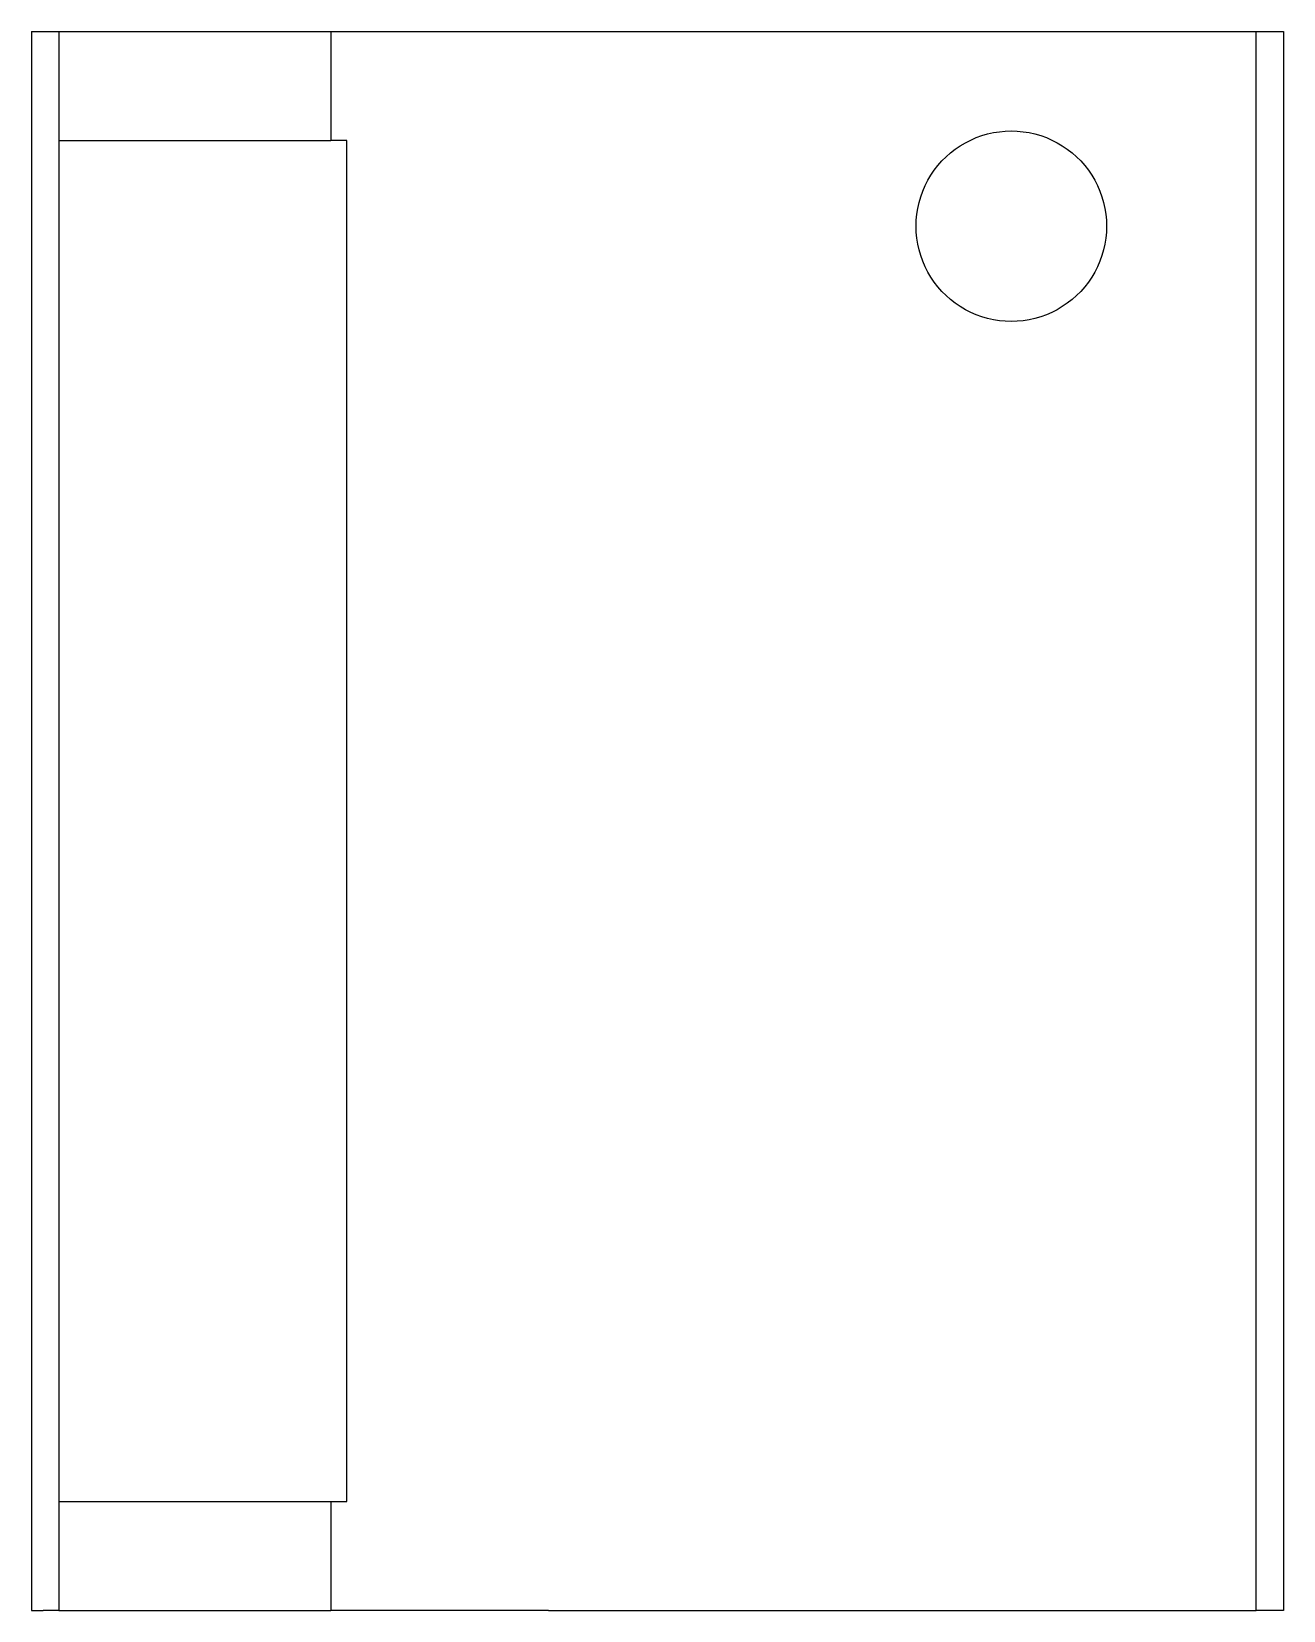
# Model space of a CAD drawing. Header units: metres. Extents: x -46 to 0, y 0 to 58.
import ezdxf

# ---------------------------------------------------------------- set-up
doc = ezdxf.new("R2010")
doc.units = ezdxf.units.M

msp = doc.modelspace()

# ---------------------------------------------------------------- linework, layer by layer
for points in [[(-46, 58), (-46, 56.84), (-46, 55.68), (-46, 54.52), (-46, 53.36), (-46, 52.2), (-46, 51.04), (-46, 49.88), (-46, 48.72), (-46, 47.56), (-46, 46.4), (-46, 45.24), (-46, 44.08), (-46, 42.92), (-46, 41.76), (-46, 40.6), (-46, 39.44), (-46, 38.28), (-46, 37.12), (-46, 35.96), (-46, 34.8), (-46, 33.64), (-46, 32.48), (-46, 31.32), (-46, 30.16), (-46, 29), (-46, 27.84), (-46, 26.68), (-46, 25.52), (-46, 24.36), (-46, 23.2), (-46, 22.04), (-46, 20.88), (-46, 19.72), (-46, 18.56), (-46, 17.4), (-46, 16.24), (-46, 15.08), (-46, 13.92), (-46, 12.76), (-46, 11.6), (-46, 10.44), (-46, 9.28), (-46, 8.12), (-46, 6.96), (-46, 5.8), (-46, 4.64), (-46, 3.48), (-46, 2.32), (-46, 1.16), (-46, 0)], [(-46, 58), (-45.999, 58), (-45.999, 58), (-45.998, 58), (-45.997, 58), (-45.995, 58), (-45.993, 58), (-45.991, 58), (-45.988, 58), (-45.985, 58), (-45.982, 58), (-45.979, 58), (-45.975, 58), (-45.97, 58), (-45.966, 58), (-45.961, 58), (-45.955, 58), (-45.95, 58), (-45.944, 58), (-45.937, 58), (-45.93, 58), (-45.923, 58), (-45.916, 58), (-45.908, 58), (-45.9, 58), (-45.892, 58), (-45.883, 58), (-45.873, 58), (-45.864, 58), (-45.854, 58), (-45.844, 58), (-45.834, 58), (-45.823, 58), (-45.812, 58), (-45.8, 58), (-45.788, 58), (-45.776, 58), (-45.764, 58), (-45.751, 58), (-45.738, 58), (-45.724, 58), (-45.71, 58), (-45.696, 58), (-45.682, 58), (-45.667, 58), (-45.652, 58), (-45.636, 58), (-45.621, 58), (-45.604, 58), (-45.588, 58), (-45.571, 58)], [(-45.571, 58), (-45.55, 58), (-45.528, 58), (-45.506, 58), (-45.485, 58), (-45.465, 58), (-45.444, 58), (-45.424, 58), (-45.405, 58), (-45.386, 58), (-45.368, 58), (-45.35, 58), (-45.332, 58), (-45.315, 58), (-45.298, 58), (-45.282, 58), (-45.267, 58), (-45.251, 58), (-45.236, 58), (-45.222, 58), (-45.208, 58), (-45.194, 58), (-45.181, 58), (-45.169, 58), (-45.156, 58), (-45.144, 58), (-45.133, 58), (-45.123, 58), (-45.112, 58), (-45.102, 58), (-45.093, 58), (-45.084, 58), (-45.075, 58), (-45.067, 58), (-45.06, 58), (-45.052, 58), (-45.046, 58), (-45.04, 58), (-45.034, 58), (-45.028, 58), (-45.024, 58), (-45.019, 58), (-45.015, 58), (-45.011, 58), (-45.009, 58), (-45.006, 58), (-45.004, 58), (-45.002, 58), (-45.002, 58), (-45.001, 58), (-45, 58)], [(-45, 58), (-45, 57.92), (-45, 57.84), (-45, 57.76), (-45, 57.68), (-45, 57.6), (-45, 57.52), (-45, 57.44), (-45, 57.36), (-45, 57.28), (-45, 57.2), (-45, 57.12), (-45, 57.04), (-45, 56.96), (-45, 56.88), (-45, 56.8), (-45, 56.72), (-45, 56.64), (-45, 56.56), (-45, 56.48), (-45, 56.4), (-45, 56.32), (-45, 56.24), (-45, 56.16), (-45, 56.08), (-45, 56), (-45, 55.92), (-45, 55.84), (-45, 55.76), (-45, 55.68), (-45, 55.6), (-45, 55.52), (-45, 55.44), (-45, 55.36), (-45, 55.28), (-45, 55.2), (-45, 55.12), (-45, 55.04), (-45, 54.96), (-45, 54.88), (-45, 54.8), (-45, 54.72), (-45, 54.64), (-45, 54.56), (-45, 54.48), (-45, 54.4), (-45, 54.32), (-45, 54.24), (-45, 54.16), (-45, 54.08), (-45, 54)], [(-45, 58), (-44.965, 58), (-44.93, 58), (-44.895, 58), (-44.83, 58), (-44.727, 58), (-44.623, 58), (-44.52, 58), (-44.362, 58), (-44.195, 58), (-44.028, 58), (-43.846, 58), (-43.624, 58), (-43.402, 58), (-43.181, 58), (-42.928, 58), (-42.662, 58), (-42.397, 58), (-42.127, 58), (-41.831, 58), (-41.535, 58), (-41.239, 58), (-40.935, 58), (-40.623, 58), (-40.312, 58), (-40, 58), (-39.688, 58), (-39.377, 58), (-39.065, 58), (-38.761, 58), (-38.465, 58), (-38.169, 58), (-37.873, 58), (-37.603, 58), (-37.338, 58), (-37.072, 58), (-36.819, 58), (-36.598, 58), (-36.376, 58), (-36.154, 58), (-35.972, 58), (-35.805, 58), (-35.638, 58), (-35.48, 58), (-35.377, 58), (-35.273, 58), (-35.17, 58), (-35.105, 58), (-35.07, 58), (-35.035, 58), (-35, 58)], [(-35, 58), (-35, 57.92), (-35, 57.84), (-35, 57.76), (-35, 57.68), (-35, 57.6), (-35, 57.52), (-35, 57.44), (-35, 57.36), (-35, 57.28), (-35, 57.2), (-35, 57.12), (-35, 57.04), (-35, 56.96), (-35, 56.88), (-35, 56.8), (-35, 56.72), (-35, 56.64), (-35, 56.56), (-35, 56.48), (-35, 56.4), (-35, 56.32), (-35, 56.24), (-35, 56.16), (-35, 56.08), (-35, 56), (-35, 55.92), (-35, 55.84), (-35, 55.76), (-35, 55.68), (-35, 55.6), (-35, 55.52), (-35, 55.44), (-35, 55.36), (-35, 55.28), (-35, 55.2), (-35, 55.12), (-35, 55.04), (-35, 54.96), (-35, 54.88), (-35, 54.8), (-35, 54.72), (-35, 54.64), (-35, 54.56), (-35, 54.48), (-35, 54.4), (-35, 54.32), (-35, 54.24), (-35, 54.16), (-35, 54.08), (-35, 54)], [(-35, 58), (-34.986, 58), (-34.972, 58), (-34.958, 58), (-34.932, 58), (-34.89, 58), (-34.848, 58), (-34.805, 58), (-34.74, 58), (-34.67, 58), (-34.601, 58), (-34.524, 58), (-34.427, 58), (-34.331, 58), (-34.235, 58), (-34.121, 58), (-33.999, 58), (-33.878, 58), (-33.753, 58), (-33.608, 58), (-33.462, 58), (-33.317, 58), (-33.159, 58), (-32.992, 58), (-32.824, 58), (-32.657, 58), (-32.47, 58), (-32.282, 58), (-32.095, 58), (-31.9, 58), (-31.695, 58), (-31.49, 58), (-31.286, 58), (-31.068, 58), (-30.848, 58), (-30.628, 58), (-30.405, 58), (-30.173, 58), (-29.941, 58), (-29.709, 58), (-29.47, 58), (-29.228, 58), (-28.987, 58), (-28.745, 58), (-28.497, 58), (-28.249, 58), (-28.002, 58), (-27.752, 58), (-27.502, 58), (-27.251, 58), (-27, 58)], [(-27, 58), (-26.48, 58), (-25.96, 58), (-25.44, 58), (-24.92, 58), (-24.4, 58), (-23.88, 58), (-23.36, 58), (-22.84, 58), (-22.32, 58), (-21.8, 58), (-21.28, 58), (-20.76, 58), (-20.24, 58), (-19.72, 58), (-19.2, 58), (-18.68, 58), (-18.16, 58), (-17.64, 58), (-17.12, 58), (-16.6, 58), (-16.08, 58), (-15.56, 58), (-15.04, 58), (-14.52, 58), (-14, 58), (-13.48, 58), (-12.96, 58), (-12.44, 58), (-11.92, 58), (-11.4, 58), (-10.88, 58), (-10.36, 58), (-9.84, 58), (-9.32, 58), (-8.8, 58), (-8.28, 58), (-7.76, 58), (-7.24, 58), (-6.72, 58), (-6.2, 58), (-5.68, 58), (-5.16, 58), (-4.64, 58), (-4.12, 58), (-3.6, 58), (-3.08, 58), (-2.56, 58), (-2.04, 58), (-1.52, 58), (-1, 58)], [(-1, 0), (-1, 1.16), (-1, 2.32), (-1, 3.48), (-1, 4.64), (-1, 5.8), (-1, 6.96), (-1, 8.12), (-1, 9.28), (-1, 10.44), (-1, 11.6), (-1, 12.76), (-1, 13.92), (-1, 15.08), (-1, 16.24), (-1, 17.4), (-1, 18.56), (-1, 19.72), (-1, 20.88), (-1, 22.04), (-1, 23.2), (-1, 24.36), (-1, 25.52), (-1, 26.68), (-1, 27.84), (-1, 29), (-1, 30.16), (-1, 31.32), (-1, 32.48), (-1, 33.64), (-1, 34.8), (-1, 35.96), (-1, 37.12), (-1, 38.28), (-1, 39.44), (-1, 40.6), (-1, 41.76), (-1, 42.92), (-1, 44.08), (-1, 45.24), (-1, 46.4), (-1, 47.56), (-1, 48.72), (-1, 49.88), (-1, 51.04), (-1, 52.2), (-1, 53.36), (-1, 54.52), (-1, 55.68), (-1, 56.84), (-1, 58)], [(-1, 58), (-0.98, 58), (-0.96, 58), (-0.94, 58), (-0.92, 58), (-0.9, 58), (-0.88, 58), (-0.86, 58), (-0.84, 58), (-0.82, 58), (-0.8, 58), (-0.78, 58), (-0.76, 58), (-0.74, 58), (-0.72, 58), (-0.7, 58), (-0.68, 58), (-0.66, 58), (-0.64, 58), (-0.62, 58), (-0.6, 58), (-0.58, 58), (-0.56, 58), (-0.54, 58), (-0.52, 58), (-0.5, 58), (-0.48, 58), (-0.46, 58), (-0.44, 58), (-0.42, 58), (-0.4, 58), (-0.38, 58), (-0.36, 58), (-0.34, 58), (-0.32, 58), (-0.3, 58), (-0.28, 58), (-0.26, 58), (-0.24, 58), (-0.22, 58), (-0.2, 58), (-0.18, 58), (-0.16, 58), (-0.14, 58), (-0.12, 58), (-0.1, 58), (-0.08, 58), (-0.06, 58), (-0.04, 58), (-0.02, 58), (0, 58)], [(0, 58), (0, 56.84), (0, 55.68), (0, 54.52), (0, 53.36), (0, 52.2), (0, 51.04), (0, 49.88), (0, 48.72), (0, 47.56), (0, 46.4), (0, 45.24), (0, 44.08), (0, 42.92), (0, 41.76), (0, 40.6), (0, 39.44), (0, 38.28), (0, 37.12), (0, 35.96), (0, 34.8), (0, 33.64), (0, 32.48), (0, 31.32), (0, 30.16), (0, 29), (0, 27.84), (0, 26.68), (0, 25.52), (0, 24.36), (0, 23.2), (0, 22.04), (0, 20.88), (0, 19.72), (0, 18.56), (0, 17.4), (0, 16.24), (0, 15.08), (0, 13.92), (0, 12.76), (0, 11.6), (0, 10.44), (0, 9.28), (0, 8.12), (0, 6.96), (0, 5.8), (0, 4.64), (0, 3.48), (0, 2.32), (0, 1.16), (0, 0)], [(-45, 54), (-45, 53), (-45, 52), (-45, 51), (-45, 50), (-45, 49), (-45, 48), (-45, 47), (-45, 46), (-45, 45), (-45, 44), (-45, 43), (-45, 42), (-45, 41), (-45, 40), (-45, 39), (-45, 38), (-45, 37), (-45, 36), (-45, 35), (-45, 34), (-45, 33), (-45, 32), (-45, 31), (-45, 30), (-45, 29), (-45, 28), (-45, 27), (-45, 26), (-45, 25), (-45, 24), (-45, 23), (-45, 22), (-45, 21), (-45, 20), (-45, 19), (-45, 18), (-45, 17), (-45, 16), (-45, 15), (-45, 14), (-45, 13), (-45, 12), (-45, 11), (-45, 10), (-45, 9), (-45, 8), (-45, 7), (-45, 6), (-45, 5), (-45, 4)], [(-45, 54), (-44.965, 54), (-44.93, 54), (-44.895, 54), (-44.83, 54), (-44.727, 54), (-44.623, 54), (-44.52, 54), (-44.362, 54), (-44.195, 54), (-44.028, 54), (-43.846, 54), (-43.624, 54), (-43.402, 54), (-43.181, 54), (-42.928, 54), (-42.662, 54), (-42.397, 54), (-42.127, 54), (-41.831, 54), (-41.535, 54), (-41.239, 54), (-40.935, 54), (-40.623, 54), (-40.312, 54), (-40, 54), (-39.688, 54), (-39.377, 54), (-39.065, 54), (-38.761, 54), (-38.465, 54), (-38.169, 54), (-37.873, 54), (-37.603, 54), (-37.338, 54), (-37.072, 54), (-36.819, 54), (-36.598, 54), (-36.376, 54), (-36.154, 54), (-35.972, 54), (-35.805, 54), (-35.638, 54), (-35.48, 54), (-35.377, 54), (-35.273, 54), (-35.17, 54), (-35.105, 54), (-35.07, 54), (-35.035, 54), (-35, 54)], [(-34.416, 54), (-34.438, 54), (-34.461, 54), (-34.483, 54), (-34.505, 54), (-34.525, 54), (-34.546, 54), (-34.567, 54), (-34.586, 54), (-34.605, 54), (-34.624, 54), (-34.643, 54), (-34.66, 54), (-34.678, 54), (-34.695, 54), (-34.712, 54), (-34.728, 54), (-34.743, 54), (-34.759, 54), (-34.773, 54), (-34.787, 54), (-34.802, 54), (-34.815, 54), (-34.828, 54), (-34.84, 54), (-34.853, 54), (-34.864, 54), (-34.875, 54), (-34.885, 54), (-34.896, 54), (-34.905, 54), (-34.914, 54), (-34.923, 54), (-34.931, 54), (-34.939, 54), (-34.946, 54), (-34.953, 54), (-34.959, 54), (-34.965, 54), (-34.971, 54), (-34.976, 54), (-34.98, 54), (-34.984, 54), (-34.988, 54), (-34.991, 54), (-34.993, 54), (-34.996, 54), (-34.997, 54), (-34.998, 54), (-34.999, 54), (-35, 54)], [(-34.416, 4), (-34.416, 5), (-34.416, 6), (-34.416, 7), (-34.416, 8), (-34.416, 9), (-34.416, 10), (-34.416, 11), (-34.416, 12), (-34.416, 13), (-34.416, 14), (-34.416, 15), (-34.416, 16), (-34.416, 17), (-34.416, 18), (-34.416, 19), (-34.416, 20), (-34.416, 21), (-34.416, 22), (-34.416, 23), (-34.416, 24), (-34.416, 25), (-34.416, 26), (-34.416, 27), (-34.416, 28), (-34.416, 29), (-34.416, 30), (-34.416, 31), (-34.416, 32), (-34.416, 33), (-34.416, 34), (-34.416, 35), (-34.416, 36), (-34.416, 37), (-34.416, 38), (-34.416, 39), (-34.416, 40), (-34.416, 41), (-34.416, 42), (-34.416, 43), (-34.416, 44), (-34.416, 45), (-34.416, 46), (-34.416, 47), (-34.416, 48), (-34.416, 49), (-34.416, 50), (-34.416, 51), (-34.416, 52), (-34.416, 53), (-34.416, 54)], [(-13.5, 50.85), (-13.493, 51.07), (-13.472, 51.289), (-13.438, 51.506), (-13.39, 51.72), (-13.329, 51.932), (-13.254, 52.138), (-13.167, 52.34), (-13.067, 52.536), (-12.955, 52.725), (-12.832, 52.907), (-12.697, 53.081), (-12.551, 53.246), (-12.396, 53.401), (-12.231, 53.547), (-12.057, 53.682), (-11.875, 53.805), (-11.686, 53.917), (-11.49, 54.017), (-11.288, 54.104), (-11.082, 54.179), (-10.87, 54.24), (-10.656, 54.288), (-10.439, 54.322), (-10.22, 54.343), (-10, 54.35), (-9.78, 54.343), (-9.561, 54.322), (-9.344, 54.288), (-9.13, 54.24), (-8.918, 54.179), (-8.712, 54.104), (-8.51, 54.017), (-8.314, 53.917), (-8.125, 53.805), (-7.943, 53.682), (-7.769, 53.547), (-7.604, 53.401), (-7.449, 53.246), (-7.303, 53.081), (-7.168, 52.907), (-7.045, 52.725), (-6.933, 52.536), (-6.833, 52.34), (-6.746, 52.138), (-6.671, 51.932), (-6.61, 51.72), (-6.562, 51.506), (-6.528, 51.289), (-6.507, 51.07), (-6.5, 50.85)], [(-6.5, 50.85), (-6.507, 50.63), (-6.528, 50.411), (-6.562, 50.194), (-6.61, 49.98), (-6.671, 49.768), (-6.746, 49.562), (-6.833, 49.36), (-6.933, 49.164), (-7.045, 48.975), (-7.168, 48.793), (-7.303, 48.619), (-7.449, 48.454), (-7.604, 48.299), (-7.769, 48.153), (-7.943, 48.018), (-8.125, 47.895), (-8.314, 47.783), (-8.51, 47.683), (-8.712, 47.596), (-8.918, 47.521), (-9.13, 47.46), (-9.344, 47.412), (-9.561, 47.378), (-9.78, 47.357), (-10, 47.35), (-10.22, 47.357), (-10.439, 47.378), (-10.656, 47.412), (-10.87, 47.46), (-11.082, 47.521), (-11.288, 47.596), (-11.49, 47.683), (-11.686, 47.783), (-11.875, 47.895), (-12.057, 48.018), (-12.231, 48.153), (-12.396, 48.299), (-12.551, 48.454), (-12.697, 48.619), (-12.832, 48.793), (-12.955, 48.975), (-13.067, 49.164), (-13.167, 49.36), (-13.254, 49.562), (-13.329, 49.768), (-13.39, 49.98), (-13.438, 50.194), (-13.472, 50.411), (-13.493, 50.63), (-13.5, 50.85)], [(-45, 4), (-45, 3.92), (-45, 3.84), (-45, 3.76), (-45, 3.68), (-45, 3.6), (-45, 3.52), (-45, 3.44), (-45, 3.36), (-45, 3.28), (-45, 3.2), (-45, 3.12), (-45, 3.04), (-45, 2.96), (-45, 2.88), (-45, 2.8), (-45, 2.72), (-45, 2.64), (-45, 2.56), (-45, 2.48), (-45, 2.4), (-45, 2.32), (-45, 2.24), (-45, 2.16), (-45, 2.08), (-45, 2), (-45, 1.92), (-45, 1.84), (-45, 1.76), (-45, 1.68), (-45, 1.6), (-45, 1.52), (-45, 1.44), (-45, 1.36), (-45, 1.28), (-45, 1.2), (-45, 1.12), (-45, 1.04), (-45, 0.96), (-45, 0.88), (-45, 0.8), (-45, 0.72), (-45, 0.64), (-45, 0.56), (-45, 0.48), (-45, 0.4), (-45, 0.32), (-45, 0.24), (-45, 0.16), (-45, 0.08), (-45, 0)], [(-45, 4), (-44.965, 4), (-44.93, 4), (-44.895, 4), (-44.83, 4), (-44.727, 4), (-44.623, 4), (-44.52, 4), (-44.362, 4), (-44.195, 4), (-44.028, 4), (-43.846, 4), (-43.624, 4), (-43.402, 4), (-43.181, 4), (-42.928, 4), (-42.662, 4), (-42.397, 4), (-42.127, 4), (-41.831, 4), (-41.535, 4), (-41.239, 4), (-40.935, 4), (-40.623, 4), (-40.312, 4), (-40, 4), (-39.688, 4), (-39.377, 4), (-39.065, 4), (-38.761, 4), (-38.465, 4), (-38.169, 4), (-37.873, 4), (-37.603, 4), (-37.338, 4), (-37.072, 4), (-36.819, 4), (-36.598, 4), (-36.376, 4), (-36.154, 4), (-35.972, 4), (-35.805, 4), (-35.638, 4), (-35.48, 4), (-35.377, 4), (-35.273, 4), (-35.17, 4), (-35.105, 4), (-35.07, 4), (-35.035, 4), (-35, 4)], [(-35, 4), (-35, 3.92), (-35, 3.84), (-35, 3.76), (-35, 3.68), (-35, 3.6), (-35, 3.52), (-35, 3.44), (-35, 3.36), (-35, 3.28), (-35, 3.2), (-35, 3.12), (-35, 3.04), (-35, 2.96), (-35, 2.88), (-35, 2.8), (-35, 2.72), (-35, 2.64), (-35, 2.56), (-35, 2.48), (-35, 2.4), (-35, 2.32), (-35, 2.24), (-35, 2.16), (-35, 2.08), (-35, 2), (-35, 1.92), (-35, 1.84), (-35, 1.76), (-35, 1.68), (-35, 1.6), (-35, 1.52), (-35, 1.44), (-35, 1.36), (-35, 1.28), (-35, 1.2), (-35, 1.12), (-35, 1.04), (-35, 0.96), (-35, 0.88), (-35, 0.8), (-35, 0.72), (-35, 0.64), (-35, 0.56), (-35, 0.48), (-35, 0.4), (-35, 0.32), (-35, 0.24), (-35, 0.16), (-35, 0.08), (-35, 0)], [(-35, 4), (-34.999, 4), (-34.998, 4), (-34.997, 4), (-34.996, 4), (-34.993, 4), (-34.991, 4), (-34.988, 4), (-34.984, 4), (-34.98, 4), (-34.976, 4), (-34.971, 4), (-34.965, 4), (-34.959, 4), (-34.953, 4), (-34.946, 4), (-34.939, 4), (-34.931, 4), (-34.923, 4), (-34.914, 4), (-34.905, 4), (-34.896, 4), (-34.885, 4), (-34.875, 4), (-34.864, 4), (-34.853, 4), (-34.84, 4), (-34.828, 4), (-34.815, 4), (-34.802, 4), (-34.787, 4), (-34.773, 4), (-34.759, 4), (-34.743, 4), (-34.728, 4), (-34.712, 4), (-34.695, 4), (-34.678, 4), (-34.66, 4), (-34.643, 4), (-34.624, 4), (-34.605, 4), (-34.586, 4), (-34.567, 4), (-34.546, 4), (-34.525, 4), (-34.505, 4), (-34.483, 4), (-34.461, 4), (-34.438, 4), (-34.416, 4)], [(-46, 0), (-45.999, 0), (-45.999, 0), (-45.998, 0), (-45.997, 0), (-45.995, 0), (-45.993, 0), (-45.991, 0), (-45.988, 0), (-45.985, 0), (-45.982, 0), (-45.979, 0), (-45.975, 0), (-45.97, 0), (-45.966, 0), (-45.961, 0), (-45.955, 0), (-45.95, 0), (-45.944, 0), (-45.937, 0), (-45.93, 0), (-45.923, 0), (-45.916, 0), (-45.908, 0), (-45.9, 0), (-45.892, 0), (-45.883, 0), (-45.873, 0), (-45.864, 0), (-45.854, 0), (-45.844, 0), (-45.834, 0), (-45.823, 0), (-45.812, 0), (-45.8, 0), (-45.788, 0), (-45.776, 0), (-45.764, 0), (-45.751, 0), (-45.738, 0), (-45.724, 0), (-45.71, 0), (-45.696, 0), (-45.682, 0), (-45.667, 0), (-45.652, 0), (-45.636, 0), (-45.621, 0), (-45.604, 0), (-45.588, 0), (-45.571, 0)], [(-45, 0), (-45.001, 0), (-45.002, 0), (-45.002, 0), (-45.004, 0), (-45.006, 0), (-45.009, 0), (-45.011, 0), (-45.015, 0), (-45.019, 0), (-45.024, 0), (-45.028, 0), (-45.034, 0), (-45.04, 0), (-45.046, 0), (-45.052, 0), (-45.06, 0), (-45.067, 0), (-45.075, 0), (-45.084, 0), (-45.093, 0), (-45.102, 0), (-45.112, 0), (-45.123, 0), (-45.133, 0), (-45.144, 0), (-45.156, 0), (-45.169, 0), (-45.181, 0), (-45.194, 0), (-45.208, 0), (-45.222, 0), (-45.236, 0), (-45.251, 0), (-45.267, 0), (-45.282, 0), (-45.298, 0), (-45.315, 0), (-45.332, 0), (-45.35, 0), (-45.368, 0), (-45.386, 0), (-45.405, 0), (-45.424, 0), (-45.444, 0), (-45.465, 0), (-45.485, 0), (-45.506, 0), (-45.528, 0), (-45.55, 0), (-45.571, 0)], [(-45, 0), (-44.965, 0), (-44.93, 0), (-44.895, 0), (-44.83, 0), (-44.727, 0), (-44.623, 0), (-44.52, 0), (-44.362, 0), (-44.195, 0), (-44.028, 0), (-43.846, 0), (-43.624, 0), (-43.402, 0), (-43.181, 0), (-42.928, 0), (-42.662, 0), (-42.397, 0), (-42.127, 0), (-41.831, 0), (-41.535, 0), (-41.239, 0), (-40.935, 0), (-40.623, 0), (-40.312, 0), (-40, 0), (-39.688, 0), (-39.377, 0), (-39.065, 0), (-38.761, 0), (-38.465, 0), (-38.169, 0), (-37.873, 0), (-37.603, 0), (-37.338, 0), (-37.072, 0), (-36.819, 0), (-36.598, 0), (-36.376, 0), (-36.154, 0), (-35.972, 0), (-35.805, 0), (-35.638, 0), (-35.48, 0), (-35.377, 0), (-35.273, 0), (-35.17, 0), (-35.105, 0), (-35.07, 0), (-35.035, 0), (-35, 0)], [(-27, 0), (-27.251, 0), (-27.502, 0), (-27.752, 0), (-28.002, 0), (-28.249, 0), (-28.497, 0), (-28.745, 0), (-28.987, 0), (-29.228, 0), (-29.47, 0), (-29.709, 0), (-29.941, 0), (-30.173, 0), (-30.405, 0), (-30.628, 0), (-30.848, 0), (-31.068, 0), (-31.286, 0), (-31.49, 0), (-31.695, 0), (-31.9, 0), (-32.095, 0), (-32.282, 0), (-32.47, 0), (-32.657, 0), (-32.824, 0), (-32.992, 0), (-33.159, 0), (-33.317, 0), (-33.462, 0), (-33.608, 0), (-33.753, 0), (-33.878, 0), (-33.999, 0), (-34.121, 0), (-34.235, 0), (-34.331, 0), (-34.427, 0), (-34.524, 0), (-34.601, 0), (-34.67, 0), (-34.74, 0), (-34.805, 0), (-34.848, 0), (-34.89, 0), (-34.932, 0), (-34.958, 0), (-34.972, 0), (-34.986, 0), (-35, 0)], [(-27, 0), (-26.48, 0), (-25.96, 0), (-25.44, 0), (-24.92, 0), (-24.4, 0), (-23.88, 0), (-23.36, 0), (-22.84, 0), (-22.32, 0), (-21.8, 0), (-21.28, 0), (-20.76, 0), (-20.24, 0), (-19.72, 0), (-19.2, 0), (-18.68, 0), (-18.16, 0), (-17.64, 0), (-17.12, 0), (-16.6, 0), (-16.08, 0), (-15.56, 0), (-15.04, 0), (-14.52, 0), (-14, 0), (-13.48, 0), (-12.96, 0), (-12.44, 0), (-11.92, 0), (-11.4, 0), (-10.88, 0), (-10.36, 0), (-9.84, 0), (-9.32, 0), (-8.8, 0), (-8.28, 0), (-7.76, 0), (-7.24, 0), (-6.72, 0), (-6.2, 0), (-5.68, 0), (-5.16, 0), (-4.64, 0), (-4.12, 0), (-3.6, 0), (-3.08, 0), (-2.56, 0), (-2.04, 0), (-1.52, 0), (-1, 0)], [(0, 0), (-0.02, 0), (-0.04, 0), (-0.06, 0), (-0.08, 0), (-0.1, 0), (-0.12, 0), (-0.14, 0), (-0.16, 0), (-0.18, 0), (-0.2, 0), (-0.22, 0), (-0.24, 0), (-0.26, 0), (-0.28, 0), (-0.3, 0), (-0.32, 0), (-0.34, 0), (-0.36, 0), (-0.38, 0), (-0.4, 0), (-0.42, 0), (-0.44, 0), (-0.46, 0), (-0.48, 0), (-0.5, 0), (-0.52, 0), (-0.54, 0), (-0.56, 0), (-0.58, 0), (-0.6, 0), (-0.62, 0), (-0.64, 0), (-0.66, 0), (-0.68, 0), (-0.7, 0), (-0.72, 0), (-0.74, 0), (-0.76, 0), (-0.78, 0), (-0.8, 0), (-0.82, 0), (-0.84, 0), (-0.86, 0), (-0.88, 0), (-0.9, 0), (-0.92, 0), (-0.94, 0), (-0.96, 0), (-0.98, 0), (-1, 0)]]:
    msp.add_lwpolyline(points)

doc.saveas('drawing.dxf')
